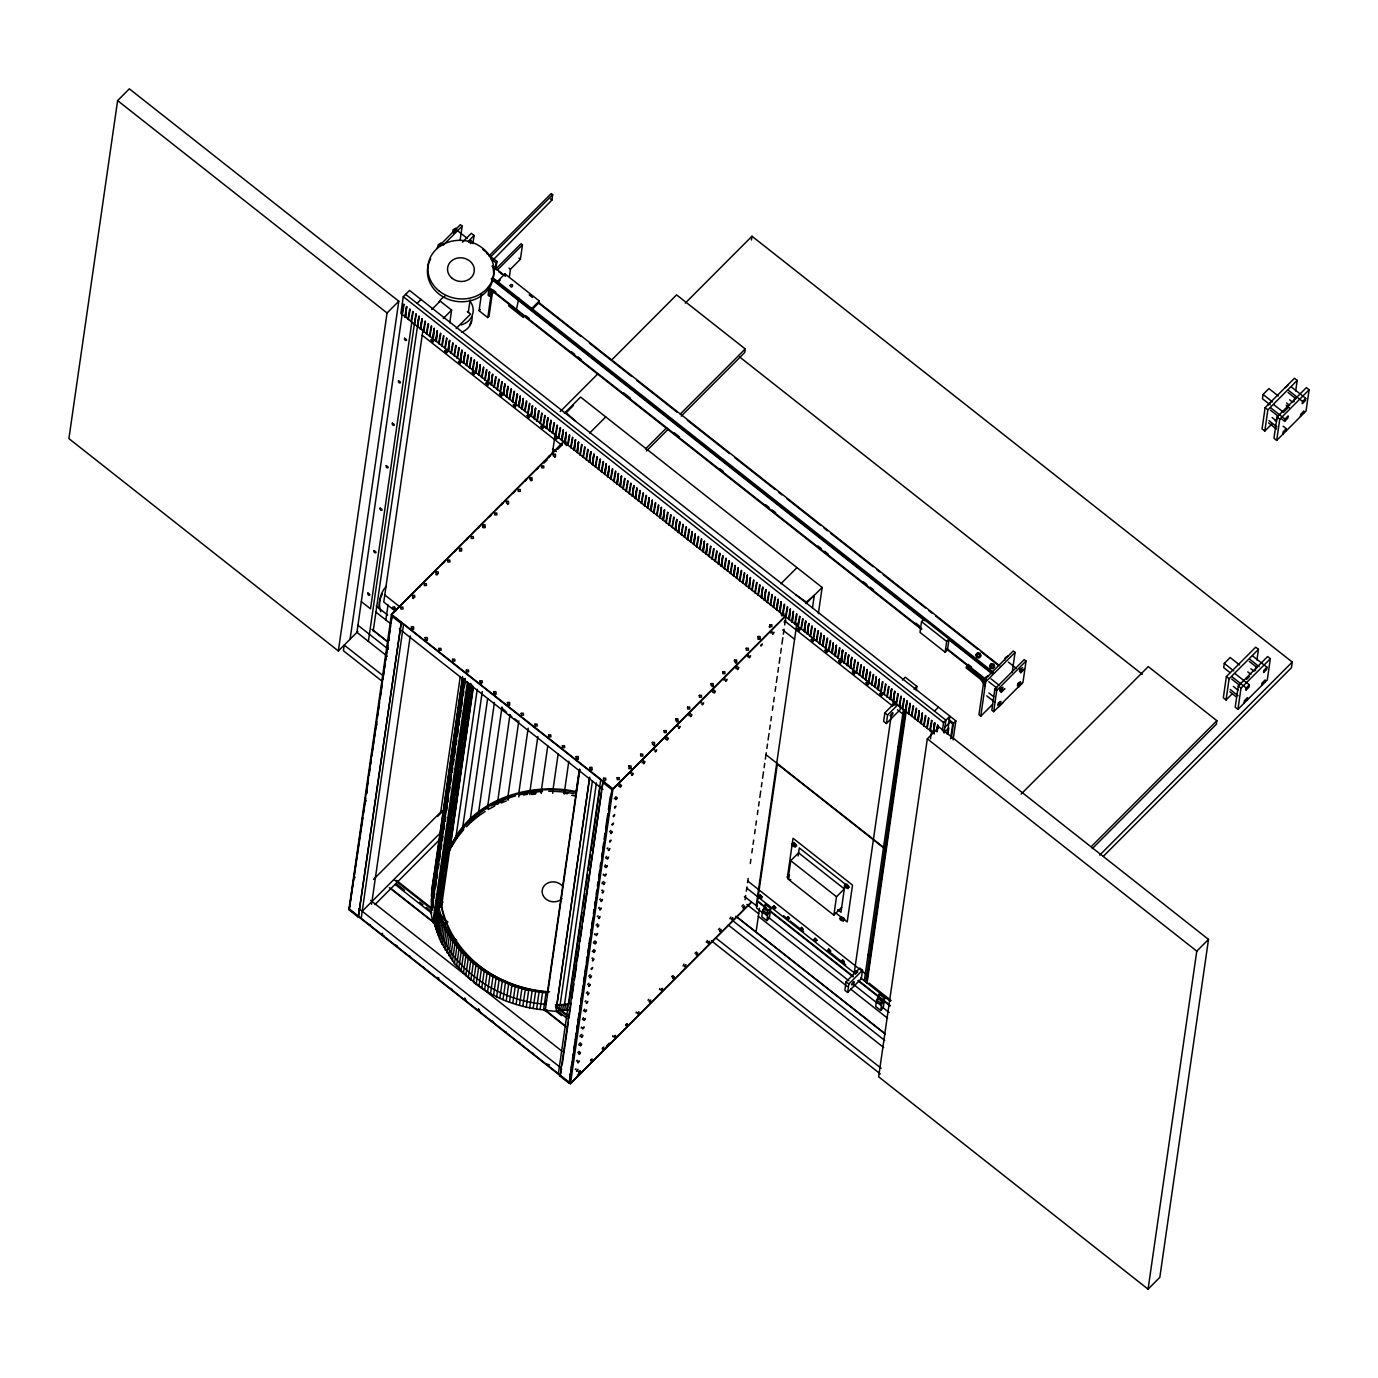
<?xml version="1.0" encoding="UTF-8"?>
<svg xmlns="http://www.w3.org/2000/svg" width="1378" height="1378" viewBox="0 0 1378 1378"><rect width="100%" height="100%" fill="white"/><g stroke="black" fill="none" stroke-linecap="round" stroke-linejoin="round"><path stroke-width="1.5" d="M589.75 777.123L555.989 1011.452L545.154 1010.229M432.985 881.748L431.572 906.948L432.158 887.415M350.081 639.203L398.793 301.214L129.343 88.847L117.612 100.611L68.9 438.6L338.351 650.967L357.867 631.417M338.351 650.967L387.063 312.978L398.793 301.214M953.111 739.9L955.85 720.849L409.542 290.431L403.289 296.701L400.877 313.409L934.405 733.888M403.582 304.142L356.936 632.347L387.321 656.29M402.221 314.804L404.047 304.504M404.839 316.871L406.648 306.571L405.683 316.837M405.287 317.233L406.648 306.571M407.905 319.283L409.714 308.982M408.353 319.644L410.179 309.344M410.971 321.711L412.797 311.411M411.436 322.073L413.245 311.772M411.764 322.504L370.51 608.835L361.363 601.635M368.374 641.356L415.863 313.822M414.502 324.485L416.311 314.184M373.197 631.055L418.929 316.251L417.965 326.517M417.568 326.896L418.929 316.251M420.187 328.963L421.995 318.662L421.031 328.929M420.634 329.325L421.995 318.662M423.08 329.101L383.756 602.031L395.52 611.315M423.253 331.375L425.079 321.074M423.718 331.736L425.526 321.436M426.319 333.803L428.145 323.503M426.784 334.165L428.592 323.864M385.857 619.842L388.01 604.925M429.385 336.215L431.211 325.914M429.85 336.577L431.676 326.276M564.653 440.667L391.455 614.312L348.961 909.204L570.458 1083.763L751.251 902.504M358.314 917.111L401.256 622.546L358.314 917.111L349.168 909.911L392.11 615.346L391.094 622.425M362.948 817.722L349.168 909.911M363.568 813.451L365.721 798.551M366.324 794.279L368.477 779.38M369.097 775.108L370.01 768.717M370.63 764.463L371.233 760.208M371.853 755.936L376.762 721.848M377.383 717.593L379.536 702.677M380.139 698.422L382.292 683.505M382.912 679.251L385.048 664.334M385.668 660.079L387.821 645.162M388.424 640.908L390.577 625.991M432.468 338.643L434.277 328.343L433.312 338.609M432.916 339.005L434.277 328.343M435.534 341.055L437.343 330.754L436.378 341.021M435.982 341.417L437.343 330.754M438.6 343.484L440.426 333.183M439.065 343.845L440.874 333.545M441.666 345.895L443.492 335.595M442.131 346.257L443.94 335.956M361.191 918.334L403.547 624.355M460.131 240.289L462.164 226.13L460.338 224.683L436.86 248.212M444.732 348.324L446.558 338.023M445.197 348.686L447.023 338.385M449.762 322.9L451.605 310.119L440.168 301.11L431.779 309.516M447.816 350.735L449.624 340.435L448.66 350.701M448.263 351.097L449.624 340.435M450.882 353.164L452.69 342.864M371.578 904.261L410.265 635.861M451.329 353.526L453.155 343.225M453.948 355.576L455.774 345.275M454.413 355.937L456.221 345.637M472.895 243.596L474.066 235.5L471.31 233.33L462.508 242.166M457.014 358.004L458.84 347.704M457.479 358.349L459.287 348.048M460.097 360.416L461.906 350.115L460.941 360.381M460.545 360.778L461.906 350.115M468.279 312.599L470.105 299.853M463.163 362.827L464.972 352.527L464.007 362.81M463.611 363.189L464.972 352.527M466.229 365.256L468.055 354.956M466.677 365.618L468.503 355.317M469.295 367.668L471.121 357.367M469.76 368.029L471.569 357.729M492.394 292.98L489.035 316.337L487.795 317.595L479.079 310.722L481.525 293.738M487.536 254.396L487.691 253.276L482.662 249.297M472.361 370.096L474.187 359.796M472.826 370.458L474.652 360.158M475.444 372.508L477.253 362.207L476.288 372.473M475.892 372.87L477.253 362.207M489.242 287.33L488.105 295.185L489.552 296.322L493.824 292.05M489.552 296.322L490.689 288.484M478.51 374.937L480.319 364.636L479.355 374.902M478.958 375.298L480.319 364.636M487.795 317.595L491.464 292.102M486.899 253.552L496.872 261.424L494.823 268.641L496.08 267.504M495.718 269.468L496.872 261.424M481.577 377.348L483.402 367.048M482.042 377.71L483.85 367.409M484.643 379.777L486.468 369.476M485.108 380.139L486.916 369.838M487.709 382.188L489.534 371.888L488.57 382.154M488.174 382.55L489.534 371.888M504.727 275.6L504.968 273.912L539.28 300.955L539.039 302.643L531.598 310.102L531.839 308.396L539.28 300.955M490.792 384.617L492.601 374.316L491.636 384.583M491.24 384.979L492.601 374.316M509.429 276.41L510.463 269.21L520.402 259.253L522.469 244.871L521.022 243.734L495.684 269.123M493.858 387.029L495.667 376.728M494.306 387.39L496.132 377.09M508.999 304.262L508.758 305.968L523.399 317.508L523.64 315.803M496.924 389.44L498.75 379.157M497.389 389.802L499.198 379.501M499.99 391.869L501.816 381.568M500.455 392.23L502.264 381.93M440.736 812.038L460.286 676.374M431.951 889.172L462.56 676.529M503.056 394.28L504.882 383.98L503.917 394.263M431.469 894.494L462.698 677.821M503.521 394.642L504.882 383.98M431.383 896.268L432.21 890.601M432.416 885.658L434.742 873.17M431.314 899.817L462.853 679.561M431.331 901.608L432.141 895.941M516.319 310.033L518.851 298.303M431.366 903.382L432.192 897.733M433.123 908.102L432.158 896.492L463.473 679.165M431.452 905.174L464.248 678.768M468.279 682.696L433.691 922.382L432.813 922.485L431.021 912.977L464.799 678.648M432.64 904.226L465.196 678.389M506.139 396.709L507.948 386.408L506.983 396.675M432.83 906.483L433.45 902.211M434.07 897.956L434.673 893.702M435.603 887.311L436.206 883.04M436.826 878.785L437.446 874.53M438.359 868.123L438.979 863.868M439.582 859.614L440.202 855.342M441.132 848.951L441.735 844.697M442.355 840.442L442.958 836.17M443.888 829.78L444.508 825.525M445.111 821.271L445.731 816.999M446.644 810.609L447.264 806.354M447.884 802.099L448.487 797.828M449.417 791.437L450.02 787.183M450.64 782.928L451.261 778.656M452.173 772.266L452.794 768.011M453.396 763.739L454.017 759.485M454.637 755.23L455.55 748.84M456.17 744.568L456.773 740.313M457.393 736.059L458.323 729.668M458.926 725.396L459.546 721.142M460.149 716.887L461.079 710.497M461.699 706.225L462.302 701.97M463.232 695.58L463.835 691.325M464.455 687.054L465.075 682.799M506.587 397.071L507.948 386.408M432.813 922.485L467.486 681.765M434.673 913.132L435.758 905.57M436.171 903.624L450.795 802.099M451.398 797.862L452.018 793.642M452.621 789.405L453.534 783.066M454.154 778.828L454.757 774.591M455.36 770.371L456.29 764.015M456.893 759.795L467.555 685.762M509.205 399.12L511.031 388.82M436.464 905.208L468.468 683.109M509.653 399.482L511.479 389.182M436.757 906.741C442.372 928.893 455.791 948.667 473.291 963.188L470.828 980.171L454.464 963.566L440.719 941.605L434.311 923.725L436.757 906.741L436.034 903.692M437.618 907.258L469.864 683.574M435.138 926.757L437.584 909.773M437.67 910.272L470.639 683.35L438.204 909.291M436.051 929.771L438.497 912.787M440.288 900.334L440.891 896.113M441.511 891.876L442.114 887.656M443.027 881.3L443.647 877.08M444.56 870.724L445.163 866.504M445.766 862.266L446.386 858.029M447.299 851.69L447.902 847.453M448.522 843.233L449.125 838.995M450.038 832.656L450.658 828.419M451.261 824.199L451.863 819.962M452.776 813.623L453.396 809.386M453.999 805.148L454.619 800.928M455.532 794.572L456.135 790.352M456.755 786.115L457.668 779.776M458.271 775.538L458.874 771.318M459.494 767.081L460.097 762.844M461.01 756.505L461.63 752.267M462.233 748.047L462.836 743.81M463.766 737.471L464.369 733.234M464.972 729.014L465.592 724.776M466.505 718.438L467.108 714.2M467.728 709.963L468.331 705.743M469.243 699.387L469.846 695.167M470.466 690.929L471.379 684.59M512.271 401.549L514.097 391.249M512.737 401.911L514.545 391.61M472.103 685.262L440.099 907.361L438.325 907.568M441.718 899.627L442.338 895.407M442.941 891.17L443.854 884.831M444.474 880.594L445.077 876.374M445.697 872.136L446.61 865.797M447.213 861.56L447.816 857.323M448.436 853.103L449.349 846.747M449.951 842.526L451.777 829.832M452.707 823.493L453.31 819.255M453.913 815.018L454.826 808.679M455.446 804.442L456.049 800.222M456.669 795.984L457.582 789.646M458.185 785.408L458.788 781.171M459.718 774.832L460.321 770.595M460.924 766.375L461.544 762.137M462.457 755.799L463.06 751.561M463.68 747.341L464.283 743.104M465.196 736.765L465.798 732.528M466.419 728.307L467.331 721.951M467.934 717.731L468.554 713.494M469.157 709.257L470.07 702.918M470.69 698.68L471.293 694.46M471.896 690.223L472.516 685.986M437.084 932.768L439.53 915.784M473.205 686.451L441.511 906.431L439.375 906.69M450.692 844.111L473.257 687.588M440.409 919.195L440.96 915.423L436.878 900.454L435.396 900.626M441.563 894.201L442.614 902.297L441.201 905.932M450.744 846.402C470.673 800.325 529.186 781.274 576.159 791.627M438.204 935.748L440.65 918.764M449.796 850.45C468.175 802.392 528.067 781.705 575.987 792.402M515.338 403.961L517.163 393.66M515.803 404.322L517.628 394.022M441.511 922.14L440.96 915.423M439.41 938.694L441.856 921.71M440.719 941.605L443.165 924.621M455.911 837.393L477.253 689.327M456.256 837.583L456.773 834.034M518.421 406.389L520.229 396.089L519.265 406.355M518.869 406.751L520.229 396.089M451.571 846.764L457.031 838.013L457.53 834.482M442.131 944.481L444.577 927.497M443.63 947.323L446.076 930.339M521.487 408.801L523.295 398.5L522.331 408.766M521.935 409.163L523.295 398.5M493.186 259.839L551.906 200.086L552.681 194.694L551.234 193.54L488.949 255.981M445.215 950.148L447.661 933.164M462.457 829.108L482.266 691.618M463.284 825.801L462.767 829.332A113.874 100.267 8.2 0 0 455.016 839.391M463.99 826.3L463.49 829.849L457.031 838.013M524.553 411.23L526.379 400.929M446.885 952.921L449.331 935.92M525.018 411.591L526.827 401.291M448.66 955.643L451.106 938.659M527.619 413.641L529.445 403.341M528.084 414.003L529.893 403.702M469.932 821.512L487.605 698.818M450.503 958.33L452.949 941.346M470.225 821.753L470.725 818.222M466.436 826.834L470.88 822.321L471.397 818.773M530.685 416.07L532.511 405.769L531.546 416.035M452.449 960.966L454.895 943.982M531.15 416.414L532.511 405.769M454.464 963.566L456.91 946.583M533.768 418.481L535.577 408.181L534.612 418.447M534.216 418.843L535.577 408.181M456.583 966.099L459.029 949.115M478.269 814.639L494.426 702.522M478.528 814.915L479.044 811.366M470.88 822.321L479.113 815.535L479.63 811.986M536.834 420.893L538.643 410.61M537.282 421.255L539.108 410.954M458.771 968.596L461.217 951.612M461.027 971.025L463.473 954.041M539.9 423.322L541.726 413.021M540.365 423.683L542.174 413.383M463.37 973.402L465.816 956.418M487.691 806.457L502.005 707.052M542.966 425.733L544.792 415.433M488.639 806.009L488.139 809.541L494.599 806.13M543.432 426.095L545.24 415.794M465.781 975.727L468.227 958.744M546.033 428.162L547.858 417.861L546.894 428.127M546.498 428.524L547.858 417.861M468.279 977.984L470.725 961M549.116 430.573L550.924 420.273L549.96 430.539M549.564 430.935L550.924 420.273M497.372 803.701L509.981 714.562M497.82 804.407L498.336 800.876M552.182 433.002L554.008 422.702M473.291 963.188L475.91 965.323L473.464 982.307C494.409 998.809 520.522 1008.386 547.066 1010.126M552.63 433.364L554.456 423.063M552.234 454.533L555.368 432.726M476.151 984.374L478.597 967.39L475.91 965.323M555.248 435.414L557.074 425.113M555.713 435.775L557.522 425.475M478.924 986.372L481.37 969.389L478.597 967.39M558.314 437.842L560.14 427.542M558.779 438.204L560.588 427.903M507.862 797.018L518.834 720.866M507.724 799.464L508.224 795.933M508.086 800.205L508.585 796.673M481.732 988.302L484.178 971.301L481.37 969.389M561.397 440.254L563.206 429.953L562.241 440.219M561.845 440.615L563.206 429.953M484.608 990.145L487.054 973.161L484.178 971.301M564.463 442.683L566.272 432.382L565.307 442.648M564.911 443.044L566.272 432.382M487.554 991.936L490 974.952L487.054 973.161M567.529 445.094L569.355 434.793M567.994 445.456L569.803 435.155M518.714 793.745L528.153 728.17M490.534 993.641L492.979 976.657L490 974.952M518.8 796.966L519.317 793.418M570.595 447.523L572.421 437.222M571.06 447.867L572.869 437.567M493.582 995.278L496.028 978.294L492.979 976.657M573.661 449.934L575.487 439.634L574.523 449.9M574.126 450.296L575.487 439.634M496.666 996.828L499.112 979.844L496.028 978.294M576.745 452.346L578.553 442.045L577.589 452.329M577.193 452.707L578.553 442.045M499.818 998.292L502.264 981.308L499.112 979.844M529.927 791.454L537.851 736.455M529.893 794.71L530.392 791.161M579.811 454.774L581.619 444.474M580.259 455.136L582.084 444.836M502.987 999.687L505.433 982.703L502.264 981.308M582.877 457.186L584.703 446.885M583.342 457.548L585.15 447.247M506.208 1001.014L508.654 984.03L505.433 982.703M585.943 459.615L587.769 449.314M586.408 459.976L588.217 449.676M509.481 1002.237L511.927 985.253L508.654 984.03M541.382 790.214L547.789 745.791M541.123 792.677L541.623 789.129M541.209 793.47L541.726 789.938M589.009 462.026L590.835 451.726L589.87 461.992M589.474 462.388L590.835 451.726M512.771 1003.391L515.217 986.407L511.927 985.253M592.092 464.455L593.901 454.154L592.936 464.42M592.54 464.817L593.901 454.154M516.095 1004.459L518.541 987.475L515.217 986.407M595.158 466.866L596.967 456.566M595.606 467.228L597.432 456.928M519.454 1005.44L521.9 988.457L518.541 987.475M598.224 469.295L600.05 458.995M598.689 469.657L600.498 459.356M552.957 790.007L558.142 754.042M552.664 793.263L553.181 789.732M522.848 1006.319L525.294 989.335L521.9 988.457M601.29 471.707L603.116 461.406M601.755 472.068L603.564 461.768M526.258 1007.129L528.704 990.145L525.294 989.335M604.374 474.135L606.182 463.835L605.218 474.101M604.821 474.497L606.182 463.835M529.686 1007.852L532.132 990.868L528.704 990.145M607.44 476.547L609.248 466.246L608.284 476.512M607.887 476.909L609.248 466.246M533.148 1008.489L535.594 991.505L532.132 990.868M564.119 794.09L568.821 761.224M610.506 478.976L612.332 468.675M610.971 479.32L612.779 469.02M536.61 1009.023L539.056 992.039L546.033 992.866L543.587 1009.85M613.572 481.387L615.398 471.087M614.037 481.749L615.845 471.448M540.09 1009.488L542.536 992.505M616.638 483.799L618.464 473.498L617.499 483.781M617.103 484.16L618.464 473.498M619.721 486.227L621.53 475.927L620.565 486.193M579.38 769.441L575.47 795.95L571.698 795.33M620.169 486.589L621.53 475.927M545.791 1004.373L546.411 1000.101M547.032 995.054L579.57 769.234M545.154 1011.021L579.845 769.51M622.787 488.639L624.596 478.338M623.235 489.001L625.061 478.7M625.853 491.068L627.679 480.767M626.318 491.429L628.127 481.129M628.919 493.479L630.745 483.178M629.384 493.841L631.193 483.54M556.299 1008.524L589.457 778.467M556.884 1008.524L557.435 1004.751L561.449 1004.683L560.639 1010.332L558.624 1010.401M631.985 495.908L633.811 485.607L632.846 495.873M632.45 496.269L633.811 485.607M558.9 1008.507L559.451 1004.734M555.765 1004.751L560.14 1004.717L592.385 780.999M635.069 498.319L636.877 488.019L635.913 498.285M635.516 498.681L636.877 488.019M562.637 1010.263L563.464 1004.596L567.46 1004.338L566.651 1010.005L560.639 1010.332M560.14 1004.717L564.498 1004.545L596.433 782.962M564.653 1010.143L565.462 1004.476M638.135 500.748L639.943 490.447M638.582 501.11L640.408 490.809M558.366 1073.738L600.722 779.759M582.05 912.615L568.856 1004.217L564.498 1004.545M582.67 908.343L584.823 893.426M585.426 889.172L587.579 874.255M588.199 870L590.335 855.083M590.955 850.812L600.171 786.907M641.201 503.159L643.026 492.859M641.666 503.521L643.474 493.221M569.2 1083.332L612.159 788.767L569.2 1083.332L560.054 1076.132L603.013 781.55L602.083 787.94M561.569 1069.139L560.054 1076.132M562.172 1064.884L568.322 1022.287M568.942 1018.015L571.078 1003.115M571.698 998.843L573.851 983.926M574.454 979.672L576.607 964.755M577.227 960.5L579.363 945.584M579.983 941.329L582.136 926.412M582.756 922.158L601.48 792.212M644.267 505.588L646.093 495.288M644.732 505.95L646.54 495.649M647.35 508L649.159 497.699L648.194 507.965M647.798 508.361L649.159 497.699M650.416 510.411L652.225 500.128L651.26 510.394M650.864 510.773L652.225 500.128M569.717 1077.94L570.337 1073.686M571.25 1067.295L571.87 1063.041M572.49 1058.769L573.093 1054.514M574.023 1048.124L574.626 1043.869M575.246 1039.598L576.176 1033.207M576.779 1028.953L577.399 1024.681M578.019 1020.426L578.932 1014.036M579.552 1009.781L580.155 1005.509M580.775 1001.255L581.688 994.864M582.308 990.61L582.928 986.338M583.531 982.083L584.461 975.693M585.064 971.438L585.684 967.167M586.305 962.912L587.217 956.521M587.838 952.267L588.44 947.995M589.061 943.741L589.681 939.486M590.594 933.095L591.214 928.824M591.817 924.569L592.437 920.297M593.367 913.907L593.97 909.652M594.59 905.398L595.21 901.126M596.123 894.735L596.743 890.481M597.346 886.226L597.966 881.954M598.879 875.564L599.499 871.309M600.119 867.055L600.722 862.783M601.652 856.393L602.255 852.138M602.875 847.883L603.495 843.612M604.098 839.357L605.028 832.967M605.631 828.695L607.784 813.795M608.404 809.523L610.247 796.742M570.458 1083.763L612.952 788.888L786.149 615.225M653.482 512.84L655.308 502.539M653.947 513.202L655.756 502.901M656.548 515.251L658.374 504.951M657.013 515.613L658.822 505.313M659.614 517.68L661.44 507.38L660.475 517.646M660.079 518.042L661.44 507.38M662.697 520.092L664.506 509.791L663.541 520.057M663.145 520.453L664.506 509.791M665.763 522.52L667.572 512.22M666.211 522.882L668.037 512.582M668.83 524.932L670.655 514.631M669.295 525.294L671.103 514.993M671.896 527.361L673.721 517.06M672.361 527.722L674.169 517.422M674.962 529.772L676.787 519.472L675.823 529.738M675.427 530.134L676.787 519.472M678.045 532.201L679.854 521.9L678.889 532.166M678.493 532.563L679.854 521.9M681.111 534.612L682.92 524.312M681.559 534.974L683.385 524.673M684.177 537.041L686.003 526.74M684.642 537.386L686.451 527.102M687.243 539.453L689.069 529.152M687.708 539.814L689.517 529.514M690.326 541.864L692.135 531.581L691.17 541.847M690.774 542.226L692.135 531.581M693.392 544.293L695.201 533.992L694.236 544.258M693.84 544.654L695.201 533.992M696.458 546.704L698.284 536.404M696.923 547.066L698.732 536.765M699.524 549.133L701.35 538.832M699.99 549.495L701.798 539.194M702.591 551.544L704.416 541.244L703.452 551.51M703.056 551.906L704.416 541.244M705.674 553.973L707.482 543.673L706.518 553.939M706.122 554.335L707.482 543.673M751.441 240.03L751.992 236.241L1292.254 662.06L1291.444 667.727L1103.468 856.186M708.74 556.385L710.548 546.084M709.188 556.746L711.014 546.446M711.806 558.813L713.632 548.513M712.271 559.175L714.08 548.875M611.625 360.02L676.615 294.875L745.24 348.944L744.723 352.492L681.249 416.122M714.872 561.225L716.698 550.924M715.337 561.587L717.146 551.286M717.938 563.654L719.764 553.353L718.799 563.619M718.403 564.015L719.764 553.353M721.021 566.065L722.83 555.765L721.865 566.031M721.469 566.427L722.83 555.765M724.087 568.494L725.896 558.193M724.535 568.838L726.361 558.538M727.153 570.905L728.979 560.605M727.618 571.267L729.427 560.967M730.219 573.317L732.045 563.016M730.684 573.679L732.493 563.378M733.303 575.746L735.111 565.445L734.147 575.711M733.751 576.107L735.111 565.445M736.369 578.157L738.177 567.857L737.213 578.14M736.817 578.519L738.177 567.857M739.435 580.586L741.261 570.285M739.883 580.948L741.708 570.647M742.501 582.997L744.327 572.697M742.966 583.359L744.775 573.059M745.567 585.426L747.393 575.126L746.428 585.392M746.032 585.788L747.393 575.126M748.65 587.838L750.459 577.537L749.494 587.803M749.098 588.199L750.459 577.537M751.716 590.266L753.525 579.966M752.164 590.628L753.99 580.327M754.782 592.678L756.608 582.377M755.247 593.04L757.056 582.739M757.848 595.107L759.674 584.806M758.313 595.468L760.122 585.168M760.914 597.518L762.74 587.217L761.776 597.484M761.379 597.88L762.74 587.217M763.998 599.947L765.806 589.646L764.842 599.912M764.446 600.291L765.806 589.646M767.064 602.358L768.872 592.058M767.512 602.72L769.337 592.419M770.13 604.77L771.956 594.469M770.595 605.131L772.403 594.831M773.196 607.198L775.022 596.898M773.661 607.56L775.469 597.26M776.279 609.61L778.088 599.309L777.123 609.593M776.727 609.972L778.088 599.309M779.345 612.039L781.154 601.738L780.189 612.004M779.793 612.4L781.154 601.738M782.411 614.45L784.237 604.15M782.859 614.812L784.685 604.511M785.477 616.879L787.303 606.578M743.448 909.842L743.655 908.429M745.085 899.713L745.687 895.442M746.308 891.187L746.928 886.932M747.531 882.661L748.151 878.406M750.304 863.489L750.907 859.235M751.837 852.844L752.457 848.59M753.06 844.318L753.68 840.063M754.593 833.673L755.213 829.401M755.833 825.146L756.436 820.892M757.366 814.501L757.969 810.23M758.589 805.975L759.209 801.72M759.812 797.449L760.742 791.058M761.345 786.804L761.965 782.549M762.585 778.277L763.498 771.887M764.118 767.632L764.721 763.378M765.341 759.106L766.271 752.715M766.874 748.461L767.512 744.086M768.097 739.934L769.027 733.527M769.63 729.306L770.25 725.017M770.853 720.849L771.473 716.508M772.386 710.273L773.024 705.846M773.592 701.833L774.247 697.337M775.125 691.256L775.78 686.675M776.4 682.42L777.244 676.46M777.864 672.24L778.536 667.503M779.156 663.249L780 657.444M780.603 653.224L781.309 648.332M781.912 644.077L782.842 637.687M783.341 634.207L784.065 629.16M784.685 624.906L785.598 618.515M785.942 617.241L787.751 606.94M788.543 619.29L790.369 608.99L789.405 619.256M789.008 619.652L790.369 608.99M791.627 621.719L793.435 611.419L792.471 621.685M792.074 622.081L793.435 611.419M794.693 624.131L796.501 613.83M795.14 624.492L796.966 614.192M756.178 905.811L796.915 623.114M797.759 626.559L799.584 616.259M798.224 626.921L800.032 616.621M756.057 932.2L759.485 908.326M800.825 628.971L802.651 618.67M801.29 629.333L803.098 619.032M765.238 907.602L762.706 910.152L761.758 916.663L766.788 920.642L769.337 918.092L770.285 911.581L767.735 914.131L766.788 920.642M763.739 908.291L763.119 912.546L766.788 915.423L767.977 910.582L763.739 908.291L767.391 911.185M803.891 631.382L805.717 621.099L804.752 631.365M804.356 631.744L805.717 621.099M764.738 907.637L765.823 903.641L770.853 907.62L770.354 911.013L764.738 907.637L765.823 903.641M806.974 633.811L808.783 623.511L807.818 633.777M807.422 634.173L808.783 623.511M812.469 608.008L814.312 595.296L805.803 602.599M769.768 911.599L770.853 907.62M810.04 636.223L811.849 625.922M810.488 636.584L812.314 626.284M813.106 638.651L814.932 628.351M813.571 639.013L815.38 628.712M818.343 613.727L822.132 587.441L580.586 397.071L564.446 413.245M816.172 641.063L817.998 630.762M816.637 641.425L818.446 631.124M819.238 643.492L821.064 633.191L820.099 643.457M819.703 643.853L821.064 633.191M787.734 875.047L793.039 838.237L852.517 885.107L847.212 921.916L843.904 919.315M833.845 915.147L836.498 896.751L844.318 888.896L798.568 852.844L790.748 860.699L788.095 879.095L833.845 915.147L841.665 907.31M822.321 645.903L824.13 635.602L823.166 645.869M822.769 646.265L824.13 635.602M825.388 648.332L827.213 638.031M825.835 648.693L827.661 638.393M798.12 855.979L799.292 847.901L845.041 883.953L840.959 912.253L837.686 909.687M828.454 650.743L830.279 640.443M828.919 651.105L830.727 640.804M831.52 653.172L833.346 642.871L832.381 653.138M831.985 653.534L833.346 642.871M834.603 655.583L836.412 645.283L835.447 655.549M835.051 655.945L836.412 645.283M837.669 658.012L839.478 647.712M838.117 658.357L839.943 648.073M840.735 660.424L842.561 650.123L841.579 660.389L839.46 660.148L841.338 662.198L842.561 650.123M841.2 660.785L843.009 650.485M843.801 662.835L845.627 652.552M844.266 663.197L846.075 652.896M846.867 665.264L848.693 654.963L847.728 665.229M847.332 665.626L848.693 654.963M849.95 667.675L851.759 657.375L850.794 667.658M850.398 668.037L851.759 657.375M853.016 670.104L854.825 659.804M853.464 670.466L855.29 660.165M856.082 672.516L857.908 662.215M856.548 672.877L858.356 662.577M859.149 674.944L860.974 664.644M859.614 675.306L861.422 665.006M862.215 677.356L864.04 667.055L863.076 677.321M862.68 677.718L864.04 667.055M865.298 679.785L867.106 669.484L866.142 679.75M865.746 680.146L867.106 669.484M868.364 682.196L870.19 671.896M868.812 682.558L870.638 672.257M871.43 684.625L873.256 674.324M871.895 684.987L873.704 674.686M874.496 687.036L876.322 676.736L875.357 687.002M874.961 687.398L876.322 676.736M877.579 689.465L879.388 679.165L878.423 689.431M878.027 689.81L879.388 679.165M880.645 691.877L882.454 681.576M881.093 692.238L882.919 681.938M883.711 694.288L885.537 683.988M884.176 694.65L885.985 684.349M886.777 696.717L888.603 686.416M846.092 981.808L844.869 990.3L847.608 992.453L861.302 978.742L862.525 970.25L859.786 968.079L846.092 981.808L848.831 983.961L847.608 992.453M895.803 701.902L884.848 712.874L883.625 721.366L886.364 723.536L900.058 709.808L900.678 705.553M887.243 697.079L889.051 686.778M886.364 723.536L887.587 715.044L897.181 705.433M889.843 699.128L891.669 688.828L890.705 699.111M890.309 699.49L891.669 688.828M892.927 701.557L894.735 691.256L893.771 701.523M854.257 972.868L891.049 716.784M892.582 706.208L894.735 691.256M895.993 703.969L897.801 693.668M896.441 704.33L898.267 694.03M899.059 706.397L900.885 696.097M899.524 706.759L901.333 696.458M902.125 708.809L903.951 698.508M902.59 709.17L904.399 698.87M864.316 980.791L903.348 709.98M865.78 981.946L904.898 709.773M905.191 711.237L907.017 700.937L906.052 711.203M866.607 982.6L907.017 700.937M867.072 982.962L906.397 710.032M908.274 713.649L910.083 703.348L909.118 713.615M923.88 619.273L921.537 621.633L919.987 632.381L945.153 652.225L947.496 649.865L949.046 639.099L946.703 641.459L945.153 652.225M908.722 714.011L910.083 703.348M911.34 716.078L913.149 705.777M911.788 716.439L913.614 706.139M916.267 690.585L916.887 686.365L905.26 677.201L902.418 680.043M914.406 718.489L916.232 708.189M914.871 718.851L916.68 708.55M879.147 997.396L876.615 999.946L875.667 1006.457L880.714 1010.418L883.246 1007.869L884.194 1001.358L881.644 1003.907L880.714 1010.418M877.648 998.068L877.028 1002.323L880.697 1005.199L881.886 1000.376L877.648 998.068L881.3 1000.962M917.472 720.918L919.298 710.617L918.334 720.883M917.937 721.262L919.298 710.617M878.647 997.414L879.732 993.435L884.762 997.396L884.263 1000.79L878.647 997.414L879.732 993.435M920.556 723.329L922.364 713.029L921.4 723.295M921.004 723.691L922.364 713.029M881.283 1004.614L881.886 1000.376M883.677 1001.375L884.762 997.396M923.622 725.741L925.43 715.44M924.07 726.103L925.895 715.802M926.688 728.17L928.514 717.869M927.153 728.531L928.961 718.231M927.325 738.797L878.63 1076.786L1148.063 1289.153L1159.811 1277.389L1208.506 939.4L939.055 727.033L927.325 738.797L1196.776 951.165L1148.063 1289.153M929.754 730.581L931.58 720.281M930.219 730.943L932.028 720.642M930.495 738.78L931.717 730.288M934.25 723.106L933.285 733.372L935.111 723.071M933.285 733.372L934.646 722.709M936.472 731.46L937.712 725.121L937.316 731.425M936.919 731.821L937.712 725.121M942.363 730.874L943.568 722.52L949.821 716.25L947.203 734.353M944.068 732.924L945.911 720.16L405.632 294.341M947.892 734.267L948.805 727.911L944.119 732.614M950.579 738.797L952.715 723.984L955.85 720.849M951.371 738.022L953.507 723.209L948.564 719.316M980.774 716.198L985.735 681.8L1015.069 652.397L1013.243 650.95L983.909 680.37L978.948 714.751L980.774 716.198L992.505 704.434M994.882 689.017L991.833 710.256L993.659 711.685L1022.993 682.282L1026.042 661.044L1024.216 659.597L994.882 689.017L996.707 690.464L993.659 711.685M1012.158 672.619L1015.069 652.397M1239.597 664.954L1230.175 657.513L1224.301 663.404L1223.698 667.641L1229.986 672.602M1278.353 396.037L1268.914 388.596L1263.058 394.47L1262.437 398.724L1270.309 404.925M1021.15 794.055L1148.27 666.607L1216.877 720.694L1216.378 724.225L1092.272 848.641M1256.925 659.959L1258.458 649.348L1255.702 647.178L1226.368 676.598L1223.32 697.819L1226.058 699.99L1231.932 694.099M1295.682 391.025L1297.198 380.414L1294.459 378.244L1265.125 407.664L1262.059 428.902L1264.815 431.056L1272.152 423.701M1226.058 699.99L1229.124 678.751L1258.458 649.348M1264.815 431.056L1267.863 409.834L1297.198 380.414M1238.271 685.968L1235.205 707.19L1237.944 709.36L1267.295 679.94L1270.344 658.718L1267.605 656.548L1238.271 685.968L1241.01 688.122L1237.944 709.36M1277.027 417.034L1273.961 438.273L1276.7 440.426L1306.034 411.023L1309.1 389.785L1306.361 387.631L1277.027 417.034L1279.766 419.205L1276.7 440.426M1244.076 703.004L1244.403 700.747L1247.538 697.612L1247.211 699.869M1249.364 684.866L1246.246 688.001L1245.919 690.275L1249.036 687.14L1249.364 684.866L1235.136 673.67M1282.832 434.087L1283.159 431.814L1286.277 428.679L1283.125 426.198M1284.658 421.341L1284.985 419.084L1288.12 415.949L1287.793 418.206L1284.658 421.341L1281.506 418.86M1285.95 430.952L1286.277 428.679M1255.392 670.569L1256.013 666.332M1294.149 401.653L1294.752 397.398M1261.68 685.366L1262.007 683.092L1265.125 679.957L1264.815 682.231M1300.436 416.432L1300.763 414.175L1303.881 411.04L1303.554 413.297M1305.724 398.294L1302.589 401.429L1302.262 403.702L1305.397 400.567L1305.724 398.294L1291.496 387.08M1266.968 667.228L1266.64 669.484L1263.505 672.619L1263.833 670.363L1266.968 667.228L1252.74 656.014M433.519 878.234L434.587 873.015M434.483 873.463L432.158 896.492M434.208 876.942L434.656 875.237M1002.202 688.173L999.928 690.447L1000.979 689.947M1019.72 682.73L1017.687 685.073M435.465 869.57L435.965 867.847M382.171 934.25L382.533 933.302M567.667 443.32L565.187 444.353L566.048 442.045M464.868 998.206L466.143 1000.428M478.597 1009.023L479.854 1011.245M784.048 613.865L782.67 615.26L781.05 613.985L783.531 612.934M470.346 241.77L469.209 241.839M397.208 609.386C398.466 606.406 393.936 611.987 396.485 610.282M407.337 598.793L409.077 596.622L408.215 598.517M389.216 639.185L389.061 640.184M387.993 647.677L387.838 648.676M430.797 575.263L432.554 573.093L432.399 574.092M455.877 550.563C457.134 547.566 452.604 553.146 455.153 551.458M376.969 724.105L376.831 725.104M479.337 527.033C480.595 524.036 476.065 529.617 478.614 527.929M367.185 792.04L367.048 793.039M365.962 800.532L365.825 801.531M502.815 503.504C504.072 500.507 499.542 506.088 502.092 504.4M526.275 479.975C527.533 476.977 523.003 482.558 525.552 480.87M354.956 876.976L354.801 877.975M549.753 456.445C551.011 453.448 546.48 459.029 549.03 457.341M605.528 858.029L606.596 856.341M603.443 874.22L603.288 875.219M665.695 738.298L665.54 739.297M602.203 882.712L602.065 883.711M689.155 714.769L689.017 715.768M594.865 933.664L594.728 934.663M593.642 942.156L593.505 943.155M712.615 691.239L712.478 692.238M724.001 680.267L725.086 678.579M736.093 667.71L735.955 668.709M583.497 1010.884L584.582 1009.196M747.462 656.738L748.547 655.05M581.413 1027.092L581.258 1028.091M580.19 1035.584L580.035 1036.583M578.967 1044.076L578.812 1045.075M770.939 633.208L772.024 631.52M612.814 1035.55L612.676 1036.549M636.274 1012.02L636.136 1013.019M659.752 988.491L659.614 989.49M729.806 918.695L730.874 917.007M1021.598 668.898L1019.479 670.845L1020.53 670.345M449.486 846.574L451.261 842.854M448.539 850.605L452.07 843.233M453.724 233.485L456.807 229.368M419.945 586.752L420.807 584.858L419.291 587.235M443.423 563.223L444.284 561.328L442.751 563.705M466.884 539.694L467.745 537.799L466.229 540.176M490.361 516.164L491.223 514.27L489.69 516.647M513.822 492.635L514.545 491.739M537.282 469.106L538.161 467.211L536.628 469.588M560.76 445.576L561.621 443.682L560.105 446.059M630.487 773.592L631.865 772.214M653.947 750.063L654.671 749.167M677.425 726.533L678.148 725.638M700.885 703.004L701.609 702.108M609.558 831.761L610.936 830.366M607.112 848.745L607.836 847.849M605.373 864.833L604.511 866.728M599.757 899.696L600.481 898.8M598.534 908.188L599.258 907.292M597.311 916.68L598.035 915.784M596.088 925.172L597.484 923.794M588.75 976.124L590.129 974.746M587.528 984.615L588.906 983.237M586.305 993.107L587.683 991.729M585.082 1001.599L585.805 1000.704M583.359 1017.687L582.481 1019.599M577.744 1052.568L579.328 1051.38M576.504 1061.06L577.227 1060.147M575.281 1069.552L576.004 1068.639M648.022 1000.256L648.745 999.36M671.482 976.726L673.084 975.555M683.936 964.066L683.075 965.961M694.96 953.197L696.545 952.026M707.414 940.537L706.328 942.225L707.207 941.949M718.42 929.668L719.798 928.29M741.898 906.138L743.276 904.743M440.013 246.214L442.734 244.509M443.096 245.25L462.164 226.13M468.193 241.391L474.066 235.5M468.589 242.115L471.328 240.427M470.449 243.579L473.171 241.891M417.069 303.367L420.979 299.439M490.413 257.118L552.681 194.694M443.216 318.525L451.605 310.119M497.131 270.277L522.469 244.871M504.968 273.912L497.527 281.353L497.286 283.058L500.266 280.078M456.187 328.515L470.604 314.063L467.331 311.497M479.079 310.722L480.319 309.482M560.243 411.54L598.035 373.662M565.617 413.297L573.455 405.459L572.766 404.908M685.279 303.126L751.992 236.241M575.694 421.237L565.531 412.177M392.902 613.244L564.584 441.115M544.052 463.008L547.083 459.959M557.728 449.297L562.276 444.732M589.612 433.071L605.752 416.897M645.49 448.952L666.642 427.748M680.25 414.106L745.24 348.944M646.489 450.985L667.641 429.764M373.559 879.388L441.925 810.85M437.601 816.396L441.787 812.193M362.207 911.254L439.685 833.569M374.868 904.623L440.185 839.116M780.826 583.79L796.966 567.615M795.726 594.659L807.077 602.548M786.08 615.69L612.883 789.336L391.386 614.76M805.992 603.616L822.132 587.441M914.045 689.207L916.887 686.365M977.502 653.758L975.9 655.377L976.726 657.478L979.155 657.943L980.774 656.341L979.947 654.24M934.473 711.151L938.384 707.224M577.399 1075.133L580.431 1072.084M606.251 1046.195L609.3 1043.146M751.32 902.039L570.526 1083.315L349.03 908.739M944.895 727.239L948.805 723.312M1267.605 405.39L1270.74 402.238M1285.209 387.735L1288.344 384.6M996.707 690.464L1026.042 661.044M1275.081 420.755L1278.009 417.827M1283.883 411.936L1288.275 407.526M1279.766 419.205L1309.1 389.785M848.831 983.961L862.525 970.25M1246.59 679.388L1249.519 676.46M1241.01 688.122L1270.344 658.718M1091.273 846.626L1216.877 720.694M1099.747 855.083L1292.254 662.06M1196.776 951.165L1208.506 939.4M736.817 666.814L737.695 666.539M713.339 690.344L714.217 690.068M689.878 713.873L690.757 713.597M666.401 737.402L667.279 737.127M602.927 881.817L603.805 881.541M601.704 890.309L602.582 890.033M594.366 941.26L595.244 940.985M591.92 958.244L592.798 957.968M580.913 1034.671L581.774 1034.396M579.673 1043.163L580.551 1042.888M479.113 815.535L485.125 811.539M433.726 340.934L433.105 339.091L432.124 339.66M447.454 351.752L446.816 349.909L445.835 350.477M395.193 608.456L394.556 606.596L393.574 607.181M894.77 703.193L895.39 705.036M795.829 845.472L795.778 844.473M841.734 917.3L843.698 918.489M998.361 704.571L1000.221 702.074M566.169 445.559L567.185 445.128M554.438 457.324L555.455 456.893M530.961 480.853L531.994 480.422M507.5 504.382L508.516 503.952M484.022 527.912L485.056 527.481M461.578 551.011L459.46 551.097M412.556 629.884L413.572 629.453M426.284 640.701L427.301 640.27M495.925 694.357L493.806 694.443M509.653 705.174L507.535 705.26M783.582 615.673L781.447 615.742M760.105 639.203L757.986 639.289M735.611 663.163L736.644 662.732M712.15 686.692L713.167 686.261M577.244 759.691L578.26 759.261M676.942 721.986L677.959 721.555M591.989 770.078L589.87 770.147M653.465 745.515L654.498 745.085M631.021 768.614L628.902 768.7M977.829 654.584C974.057 657.306 982.411 657.926 978.983 654.671M991.557 665.402C987.785 668.123 996.122 668.743 992.711 665.488M549.512 1064.901L546.859 1064.057M501.23 803.012L506.363 800.911M795.692 846.092L796.777 845.834L794.09 842.595L793.005 842.854L793.797 844.611M789.405 875.133L788.319 875.409L789.112 877.166M788.078 876.46L786.993 876.735L787.785 878.492L790.765 879.715M848.297 887.553L849.382 887.294L846.695 884.056L845.61 884.314L846.419 886.071M840.924 916.87L843.904 918.092L844.697 919.849L843.612 920.108M441.718 902.401L442.614 902.297M431.021 912.977L431.917 912.873M531.77 794.503L535.56 794.09M566.651 1010.005L568.649 1009.833M848.245 886.95L848.159 885.641M555.42 1004.751L557.435 1004.751M549.581 991.815C504.176 989.18 459.081 961.534 442.062 918.368M544.396 1004.183C494.513 1000.256 445.439 965.323 434.397 915.009L434.311 923.725M535.594 991.505L539.056 992.039M455.756 228.145L453.017 229.85L452.673 232.262M440.891 243.045L438.152 244.75L437.808 247.179M1007.921 655.997L1005.199 657.685L1004.838 660.114M1022.579 667.555L1019.858 669.243L1019.513 671.672M1020.547 681.697L1017.825 683.402L1017.464 685.831M988.37 675.599L985.632 677.304L985.287 679.733M1003.029 687.157L1000.307 688.862L999.946 691.274M1000.996 701.316L998.258 703.004L997.913 705.433M435.999 574.626L437.084 574.971M412.522 598.155L413.624 598.5M480.078 683.626L481.18 683.97M603.598 780.964L604.684 781.326M368.977 924.362L370.062 924.707M382.688 935.18L383.79 935.524M397.519 946.341L395.899 945.067M437.722 977.605L438.807 977.949M438.686 978.793L437.067 977.519M452.415 989.611L450.795 988.336M493.582 1022.063L491.963 1020.788M474.066 372.956C477.322 374.609 472.482 369.063 473.291 372.112M487.795 383.773C491.05 385.427 486.21 379.88 487.02 382.929M799.326 629.315C802.582 630.969 797.759 625.423 798.551 628.471M813.054 640.133C816.31 641.769 811.47 636.24 812.279 639.289M894.425 704.795L893.444 705.364M514.442 718.696L517.198 720.694M1288.361 390.232L1302.589 401.429M1288.051 392.489L1295.94 398.724M1289.67 399.827L1292.822 402.324M1286.535 402.962L1289.687 405.459M1286.208 405.235L1289.36 407.716M1263.058 394.47L1272.497 401.911M1273.892 404.736L1283.383 412.211M1270.774 407.871L1284.985 419.084M1270.447 410.144L1278.336 416.363M1265.125 407.664L1267.863 409.834M1272.066 417.482L1276.803 421.203M1268.931 420.617L1276.838 426.836M1268.604 422.874L1276.51 429.109M1249.622 659.149L1259.096 666.625M1249.295 661.423L1257.184 667.641M1250.914 668.761L1254.066 671.241M1247.779 671.896L1250.948 674.376M1224.301 663.404L1233.741 670.845M1232.018 676.805L1246.246 688.001M1231.691 679.061L1239.597 685.297M1226.368 676.598L1229.124 678.751M1233.31 686.399L1238.047 690.137M1230.175 689.534L1238.081 695.769M1229.848 691.808L1236.169 696.786M550.442 198.932L551.906 200.086M739.418 356.816L1142.276 674.324M518.955 258.099L520.402 259.253M509.016 268.073L510.463 269.21M1008.369 662.095L1016.378 668.416M458.271 231.297L467.418 238.515M490.706 258.668L495.701 262.595M492.273 265.782L505.485 276.203M529.221 294.926L532.494 297.493M538.815 302.471L999.842 665.832M492.17 266.488L495.477 269.106M498.767 271.707L502.074 274.308M538.712 303.177L580.93 336.456M589.371 343.122L631.589 376.383M636.67 380.38L677.201 412.332M687.329 420.307L729.548 453.586M734.612 457.582L775.142 489.517M778.518 492.187L781.894 494.84M786.959 498.836L820.737 525.466M824.113 528.119L827.489 530.788M830.865 533.441L873.084 566.72M876.46 569.39L879.836 572.042M883.212 574.712L925.43 607.991M928.824 610.643L932.2 613.313M935.576 615.966L977.794 649.245M981.17 651.897L998.051 665.212M492.428 277.46L993.383 672.309M491.446 278.442L992.418 673.291M491.343 279.148L924.759 620.755M948.409 639.392L992.315 673.997M921.537 621.633L946.703 641.459M990.971 678.82L998.964 685.124M492.532 289.535L495.822 292.136M525.741 315.717L529.118 318.37M571.336 351.648L574.729 354.318M578.105 356.971L581.482 359.641M623.7 392.902L630.452 398.242M674.359 432.847L679.423 436.826M719.953 468.778L723.329 471.431M765.548 504.71L768.924 507.38M772.3 510.032L775.676 512.702M817.895 545.981L821.271 548.633M824.647 551.303L828.04 553.956M863.489 581.912L866.883 584.565M870.259 587.235L873.635 589.905M915.853 623.166L919.229 625.836M968.2 664.437L971.576 667.09M488.346 287.192L921.727 628.764M947.065 648.728L985.907 679.354M988.801 681.714L996.811 688.018M488.243 287.899L921.624 629.47M946.962 649.434L985.804 680.06M985.735 681.8L966.409 666.521L966.202 667.951L984.667 682.489M988.922 692.979L993.727 696.751M986.769 695.856L994.778 702.177M949.425 721.4L952.715 723.984M403.289 296.701L943.568 722.52M422.202 335.233L561.793 445.249M785.202 621.323L892.41 705.829M897.44 709.791L904.14 715.079M117.612 100.611L387.063 312.978M553.043 448.918L556.419 451.571M782.756 629.97L794.589 639.289M884.848 712.874L887.587 715.044M898.043 746.824L900.316 748.633M896.613 756.729L898.887 758.537M765.979 754.662L884.934 848.4M884.865 848.831L777.364 764.101L757.555 900.919L765.944 907.534M790.748 860.699L836.498 896.751M835.636 912.804L840.597 916.697M869.484 944.981L871.774 946.789M868.054 954.885L870.345 956.694M384.772 594.951L399.913 606.888M747.772 881.059L866.71 974.797M758.279 895.821L761.638 898.473M783.462 915.664L786.821 918.299M790.162 920.952L803.598 931.528M828.764 951.371L845.558 964.6M869.053 983.117L887.501 997.672M887.88 997.965L891.17 1000.566M746.755 888.138L855.635 973.953M860.647 977.898L890.395 1001.341M765.221 904.244L770.268 908.205M879.147 994.02L884.176 997.982M769.303 910.169L853.206 976.313M858.236 980.275L890.136 1005.406M765.858 908.102L757.469 901.488L756.522 907.999L763.24 913.287M769.217 910.737L853.12 976.881M858.167 980.843L890.05 1005.974M391.455 614.312L612.952 788.888M391.524 615.932L400.671 623.132M602.427 782.153L611.574 789.353M762.706 910.152L767.735 914.131M876.615 999.946L881.644 1003.907M376.211 606.044L387.649 615.053M744.43 896.544L757.159 906.276M768.269 917.248L848.831 980.74M853.86 984.702L877.355 1003.236M882.402 1007.197L889.103 1012.485M399.258 628.85L602.961 789.405M375.97 612.142L390.663 623.734M746.876 904.485L758.71 913.803M758.331 916.353L847.281 986.459M850.639 989.094L887.553 1018.204M371.991 629.333L387.184 641.304M736.679 916.749L885.244 1033.862M373.317 630.538L386.391 640.856M735.783 916.232L885.279 1034.051M357.953 625.267L388.338 649.227M732.769 920.676L884.71 1040.442M728.359 925.086L883.694 1047.521M383.05 675.702L344.224 645.093L343.398 650.743L382.24 681.352M715.647 937.832L881.11 1068.243M711.461 940.847L880.301 1073.91M396.502 880.421L431.779 908.223M438.497 913.528L445.215 918.816M556.075 1006.198L567.839 1015.465M394.194 879.732L432.83 910.169M439.548 915.474L447.953 922.089M555.455 1006.818L567.202 1016.086M396.054 883.574L404.443 890.188M419.567 902.108L422.925 904.743M426.284 907.396L431.331 911.375M557.298 1010.66L567.374 1018.6M395.365 884.642L430.642 912.443M442.39 921.71L445.749 924.362M556.609 1011.745L561.656 1015.707M391.076 888.552L434.759 922.967M448.194 933.561L456.6 940.175M543.931 1009.023L565.772 1026.231M389.337 887.673L434.69 923.415M451.484 936.661L456.531 940.64M543.879 1009.471L565.703 1026.679M370.63 900.385L562.121 1051.311M358.935 908.688L560.743 1067.726M509.119 714.51L511.755 716.629M847.901 885.348L846.454 885.382M795.278 843.887L793.849 843.922M506.553 712.305L501.661 707.741M514.907 490.947L513.167 493.117M643.819 760.656L642.079 762.826M620.341 784.185L618.601 786.373M616.052 796.622L614.312 798.792M594.021 949.476L592.282 951.647M857.839 971.972L855.807 970.939L856.84 972.541M856.651 973.144L854.636 972.11L855.669 973.712M978.466 675.513L984.96 686.02M769.2 626.594L769.716 627.524M482.403 526.637L482.937 527.567M533.131 1053.24L533.665 1054.17M519.42 1042.423L519.937 1043.353M505.692 1031.605L506.208 1032.535M478.373 1009.127L478.889 1010.04M464.644 998.309L465.161 999.239M423.339 966.701L423.873 967.632M409.628 955.884L410.144 956.814M432.933 906.621L432.382 901.281M472.034 316.802A18.103 15.933 8.2 0 1 461.509 332.253M470.036 301.127A18.103 15.933 8.2 0 1 461.165 324.932M438.859 302.282A18.103 15.933 8.2 0 1 444.939 296.201M471.19 320.833A17.501 15.399 8.2 0 1 469.777 324.622M562 898.594A11.317 9.956 8.2 0 1 545.378 898.577A11.317 9.956 8.2 0 1 546.256 883.901A11.317 9.956 8.2 0 1 562.724 886.485M528.36 990.231A113.874 100.267 8.2 0 1 508.137 983.754M500.524 980.292A113.874 100.267 8.2 0 1 441.081 905.243M471.5 820.599A113.874 100.267 8.2 0 1 476.444 816.499M494.289 805.2A113.874 100.267 8.2 0 1 503.659 800.997M523.485 795.054A113.874 100.267 8.2 0 1 527.619 794.262M531.805 793.607A113.874 100.267 8.2 0 1 536.008 793.108M563.533 793.228A113.874 100.267 8.2 0 1 567.77 793.762M547.41 992.005A113.874 100.249 8.2 0 1 440.908 902.09M448.16 850.708A113.874 100.249 8.2 0 1 487.278 808.042M490.878 805.958A113.874 100.249 8.2 0 1 515.561 795.898M519.558 794.848A113.874 100.249 8.2 0 1 542.484 791.472M548.788 791.282A113.874 100.249 8.2 0 1 574.195 793.711M492.911 267.418A33.175 29.214 8.2 0 1 456.618 301.42A33.175 29.214 8.2 0 1 430.642 258.892M379.226 608.852A33.175 29.214 8.2 0 1 382.343 594.056M380.759 611.729A33.175 29.214 8.2 0 1 386.116 586.408M510.067 285.453C512.358 290.534 514.201 281.629 510.067 285.453M890.309 715.682C893.202 717.042 894.374 708.275 890.309 715.682M851.552 984.615C854.446 985.976 855.635 977.191 851.552 984.615M400.74 607.181L400.912 609.076L403.031 608.99L402.876 607.112L400.74 607.181M412.487 595.417L412.642 597.311L414.761 597.225L414.606 595.348L412.487 595.417M424.217 583.652L424.372 585.547L426.508 585.461L426.336 583.583L424.217 583.652M411.419 626.801L411.574 628.678L413.693 628.609L413.538 626.732L411.419 626.801M435.948 571.887L436.12 573.782L438.238 573.696L438.066 571.818L435.948 571.887M447.678 560.123L447.85 562.017L449.969 561.931L449.796 560.054L447.678 560.123M425.13 637.618L425.302 639.495L427.421 639.426L427.266 637.549L425.13 637.618M459.425 548.358L459.58 550.253L461.699 550.166L461.544 548.289L459.425 548.358M471.155 536.593L471.31 538.471L473.446 538.402L473.274 536.524L471.155 536.593M482.886 524.829L483.058 526.706L485.177 526.637L485.004 524.76L482.886 524.829M438.859 648.435L439.031 650.313L441.149 650.244L440.977 648.366L438.859 648.435M494.616 513.064L494.788 514.941L496.907 514.872L496.735 512.995L494.616 513.064M506.363 501.299L506.518 503.177L508.637 503.108L508.482 501.23L506.363 501.299M452.587 659.252L452.759 661.13L454.878 661.061L454.706 659.184L452.587 659.252M518.094 489.534L518.249 491.412L520.384 491.343L520.212 489.466L518.094 489.534M529.824 477.77L529.996 479.647L532.115 479.578L531.942 477.684L529.824 477.77M541.554 466.005L541.726 467.883L543.845 467.814L543.673 465.919L541.554 466.005M466.315 670.07L466.47 671.947L468.606 671.878L468.434 669.984L466.315 670.07M553.284 454.24L553.456 456.118L555.575 456.049L555.42 454.154L553.284 454.24M480.026 680.887L480.199 682.765L482.317 682.696L482.162 680.801L480.026 680.887M493.755 691.704L493.927 693.582L496.046 693.513L495.873 691.618L493.755 691.704M507.483 702.522L507.655 704.399L509.774 704.33L509.602 702.435L507.483 702.522M521.211 713.339L521.366 715.216L523.502 715.148L523.33 713.253L521.211 713.339M534.922 724.156L535.095 726.034L537.213 725.965L537.058 724.07L534.922 724.156M548.651 734.974L548.823 736.851L550.942 736.782L550.769 734.887L548.651 734.974M562.379 745.791L562.551 747.668L564.67 747.599L564.498 745.705L562.379 745.791M576.107 756.608L576.262 758.486L578.398 758.4L578.226 756.522L576.107 756.608M589.836 767.425L589.991 769.303L592.109 769.217L591.954 767.339L589.836 767.425M603.547 778.243L603.719 780.12L605.838 780.034L605.665 778.157L603.547 778.243M617.137 777.726L617.292 779.621L619.411 779.535L619.256 777.657L617.137 777.726M628.868 765.961L629.023 767.856L631.158 767.77L630.986 765.892L628.868 765.961M640.598 754.197L640.77 756.091L642.889 756.005L642.716 754.128L640.598 754.197M652.328 742.432L652.5 744.327L654.619 744.241L654.447 742.363L652.328 742.432M664.058 730.667L664.23 732.562L666.349 732.476L666.194 730.598L664.058 730.667M675.806 718.903L675.961 720.78L678.097 720.711L677.924 718.834L675.806 718.903M687.536 707.138L687.708 709.015L689.827 708.947L689.655 707.069L687.536 707.138M699.266 695.373L699.438 697.251L701.557 697.182L701.385 695.304L699.266 695.373M710.996 683.609L711.169 685.486L713.287 685.417L713.132 683.54L710.996 683.609M722.744 671.844L722.899 673.721L725.017 673.653L724.862 671.775L722.744 671.844M734.474 660.079L734.646 661.957L736.765 661.888L736.593 659.993L734.474 660.079M746.204 648.315L746.376 650.192L748.495 650.123L748.323 648.228L746.204 648.315M757.934 636.55L758.107 638.427L760.225 638.359L760.07 636.464L757.934 636.55M769.682 624.785L769.837 626.663L771.956 626.594L771.801 624.699L769.682 624.785M620.117 786.442C619.48 789.508 623.493 782.411 620.117 786.442M615.828 798.878C615.174 801.944 619.187 794.83 615.828 798.878M614.605 807.37C613.951 810.436 617.964 803.322 614.605 807.37M613.382 815.862C612.728 818.928 616.741 811.814 613.382 815.862M631.847 774.677C631.21 777.743 635.224 770.646 631.847 774.677M612.142 824.354C611.505 827.42 615.518 820.306 612.142 824.354M610.919 832.846C610.282 835.912 614.295 828.798 610.919 832.846M643.595 762.912C642.94 765.979 646.971 758.882 643.595 762.912M609.696 841.338C609.059 844.404 613.072 837.29 609.696 841.338M608.473 849.83C607.836 852.896 611.849 845.782 608.473 849.83M655.325 751.148C654.671 754.214 658.701 747.117 655.325 751.148M607.25 858.322C606.613 861.388 610.626 854.274 607.25 858.322M606.027 866.814C605.39 869.88 609.403 862.766 606.027 866.814M604.804 875.306C604.167 878.372 608.18 871.258 604.804 875.306M667.055 739.383C666.418 742.449 670.431 735.335 667.055 739.383M603.581 883.798C602.944 886.864 606.957 879.75 603.581 883.798M602.358 892.289C601.721 895.355 605.734 888.242 602.358 892.289M678.786 727.618C678.148 730.684 682.162 723.571 678.786 727.618M601.135 900.781C600.481 903.847 604.511 896.734 601.135 900.781M599.912 909.273C599.258 912.339 603.288 905.225 599.912 909.273M598.689 917.765C598.035 920.831 602.065 913.717 598.689 917.765M690.533 715.854C689.878 718.92 693.892 711.806 690.533 715.854M597.466 926.257C596.812 929.323 600.842 922.209 597.466 926.257M596.243 934.749C595.589 937.815 599.619 930.701 596.243 934.749M702.263 704.089C701.609 707.155 705.639 700.041 702.263 704.089M595.02 943.241C594.366 946.307 598.396 939.193 595.02 943.241M593.797 951.733C593.143 954.799 597.174 947.685 593.797 951.733M713.993 692.324C713.356 695.39 717.37 688.277 713.993 692.324M592.574 960.225C591.92 963.291 595.951 956.177 592.574 960.225M591.351 968.717C590.697 971.783 594.71 964.669 591.351 968.717M590.129 977.209C589.474 980.275 593.487 973.161 590.129 977.209M725.724 680.56C725.086 683.626 729.1 676.512 725.724 680.56M588.906 985.701C588.251 988.767 592.264 981.67 588.906 985.701M587.683 994.193C587.028 997.259 591.041 990.162 587.683 994.193M737.471 668.795C736.817 671.861 740.83 664.747 737.471 668.795M586.442 1002.684C585.805 1005.751 589.818 998.654 586.442 1002.684M585.219 1011.176C584.582 1014.242 588.595 1007.146 585.219 1011.176M583.996 1019.668C583.359 1022.734 587.372 1015.638 583.996 1019.668M749.201 657.03C748.547 660.096 752.577 652.983 749.201 657.03M582.773 1028.16C582.136 1031.226 586.15 1024.13 582.773 1028.16M581.55 1036.652C580.913 1039.718 584.927 1032.622 581.55 1036.652M760.932 645.266C760.294 648.332 764.308 641.218 760.932 645.266M580.327 1045.144C579.69 1048.21 583.704 1041.113 580.327 1045.144M579.104 1053.636C578.467 1056.702 582.481 1049.605 579.104 1053.636M772.662 633.501C772.024 636.567 776.038 629.453 772.662 633.501M577.882 1062.128C577.244 1065.194 581.258 1058.097 577.882 1062.128M576.659 1070.62C576.021 1073.686 580.035 1066.589 576.659 1070.62M578.984 1071.929C578.329 1074.995 582.36 1067.898 578.984 1071.929M784.409 621.736C783.755 624.802 787.768 617.688 784.409 621.736M590.714 1060.164C590.077 1063.23 594.09 1056.134 590.714 1060.164M602.444 1048.4C601.807 1051.466 605.82 1044.352 602.444 1048.4M614.192 1036.635C613.537 1039.701 617.551 1032.587 614.192 1036.635M625.922 1024.87C625.267 1027.936 629.298 1020.822 625.922 1024.87M637.652 1013.106C637.015 1016.172 641.028 1009.058 637.652 1013.106M649.382 1001.341C648.745 1004.407 652.759 997.293 649.382 1001.341M661.13 989.576C660.475 992.642 664.489 985.528 661.13 989.576M672.86 977.812C672.206 980.878 676.236 973.764 672.86 977.812M684.59 966.047C683.936 969.113 687.966 961.999 684.59 966.047M696.321 954.282C695.683 957.348 699.697 950.234 696.321 954.282M708.068 942.518C707.414 945.584 711.427 938.47 708.068 942.518M719.798 930.753C719.144 933.819 723.174 926.705 719.798 930.753M731.529 918.988C730.874 922.054 734.905 914.94 731.529 918.988M743.259 907.224C742.621 910.29 746.635 903.176 743.259 907.224M1002.15 690.309L1001.014 692.497L1004.889 688.621L1002.15 690.309M1000.118 704.468L998.964 706.656L1002.84 702.763L1000.118 704.468M1021.718 670.707L1020.564 672.895L1024.44 669.002L1021.718 670.707M1019.668 684.866L1018.531 687.036L1022.407 683.161L1019.668 684.866M977.639 652.81L976.037 654.412L976.864 656.514L979.293 656.996L980.912 655.377L980.085 653.275L977.639 652.81M991.368 663.628L989.749 665.229L990.575 667.331L993.021 667.813L994.64 666.194L993.814 664.093L991.368 663.628M991.23 664.575L989.611 666.194L990.438 668.296L992.883 668.761L994.503 667.159L993.676 665.057L991.23 664.575M404.598 338.247C403.633 341.71 409.611 340.762 404.598 338.247M431.09 339.832L432.968 341.882L431.09 339.832M444.818 350.649L446.696 352.699L444.818 350.649M398.483 380.707C397.519 384.169 403.478 383.222 398.483 380.707M459.701 360.295L461.596 362.328L459.701 360.295M458.529 361.467L460.424 363.516L458.529 361.467M472.258 372.284L474.135 374.334L472.258 372.284M392.351 423.184C391.404 426.629 397.364 425.681 392.351 423.184M485.986 383.101L487.864 385.151L485.986 383.101M500.886 392.747L502.763 394.78L500.886 392.747M499.714 393.919L501.592 395.968L499.714 393.919M386.236 465.643C385.272 469.088 391.249 468.141 386.236 465.643M514.597 403.565L516.492 405.597L514.597 403.565M513.426 404.736L515.32 406.786L513.426 404.736M528.325 414.382L530.203 416.414L528.325 414.382M527.154 415.553L529.031 417.603L527.154 415.553M380.121 508.103C379.157 511.548 385.134 510.618 380.121 508.103M542.054 425.199L543.931 427.232L542.054 425.199M540.882 426.37L542.76 428.42L540.882 426.37M555.782 436.016L557.659 438.049L555.782 436.016M554.611 437.188L556.488 439.22L554.611 437.188M374.006 550.563C373.042 554.025 379.002 553.078 374.006 550.563M367.874 593.022C366.927 596.485 372.887 595.537 367.874 593.022M392.541 607.354L394.418 609.386L392.541 607.354M797.517 628.644L799.395 630.676L797.517 628.644M811.246 639.461L813.123 641.493L811.246 639.461M826.145 649.107L828.023 651.139L826.145 649.107M824.974 650.278L826.852 652.311L824.974 650.278M838.685 661.096L840.58 663.128L838.685 661.096M853.585 670.741L855.48 672.774L853.585 670.741M852.414 671.913L854.291 673.945L852.414 671.913M867.313 681.559L869.191 683.591L867.313 681.559M866.142 682.73L868.019 684.763L866.142 682.73M881.042 692.376L882.919 694.409L881.042 692.376M879.87 693.547L881.748 695.58L879.87 693.547M760.139 894.977L762.034 897.026L760.139 894.977M758.968 896.148L760.845 898.198L758.968 896.148M773.868 905.794L775.745 907.844L773.868 905.794M772.696 906.965L774.574 909.015L772.696 906.965M787.596 916.611L789.473 918.644L787.596 916.611M786.425 917.782L788.302 919.832L786.425 917.782M801.324 927.428L803.202 929.461L801.324 927.428M800.153 928.6L802.03 930.65L800.153 928.6M815.035 938.246L816.93 940.278L815.035 938.246M813.864 939.417L815.742 941.467L813.864 939.417M828.764 949.063L830.641 951.096L828.764 949.063M827.592 950.234L829.47 952.284L827.592 950.234M842.492 959.88L844.369 961.913L842.492 959.88M841.321 961.052L843.198 963.101L841.321 961.052M792.781 843.904L791.678 844.18L792.488 845.937L795.451 847.16L792.781 843.904M845.386 885.382L844.301 885.641L845.093 887.398L848.073 888.621L845.386 885.382M840.683 917.937L839.598 918.196L840.408 919.953L843.37 921.176L840.683 917.937M440.805 905.983L439.875 906.087L440.805 905.983M439.41 291.206A33.175 29.214 8.2 0 0 493.479 276.013A33.175 29.214 8.2 0 0 449.9 241.667A33.175 29.214 8.2 0 0 439.41 291.206M452.225 278.356A13.418 11.816 8.2 0 0 474.101 272.207A13.418 11.816 8.2 0 0 456.462 258.323A13.418 11.816 8.2 0 0 452.225 278.356"/></g></svg>
